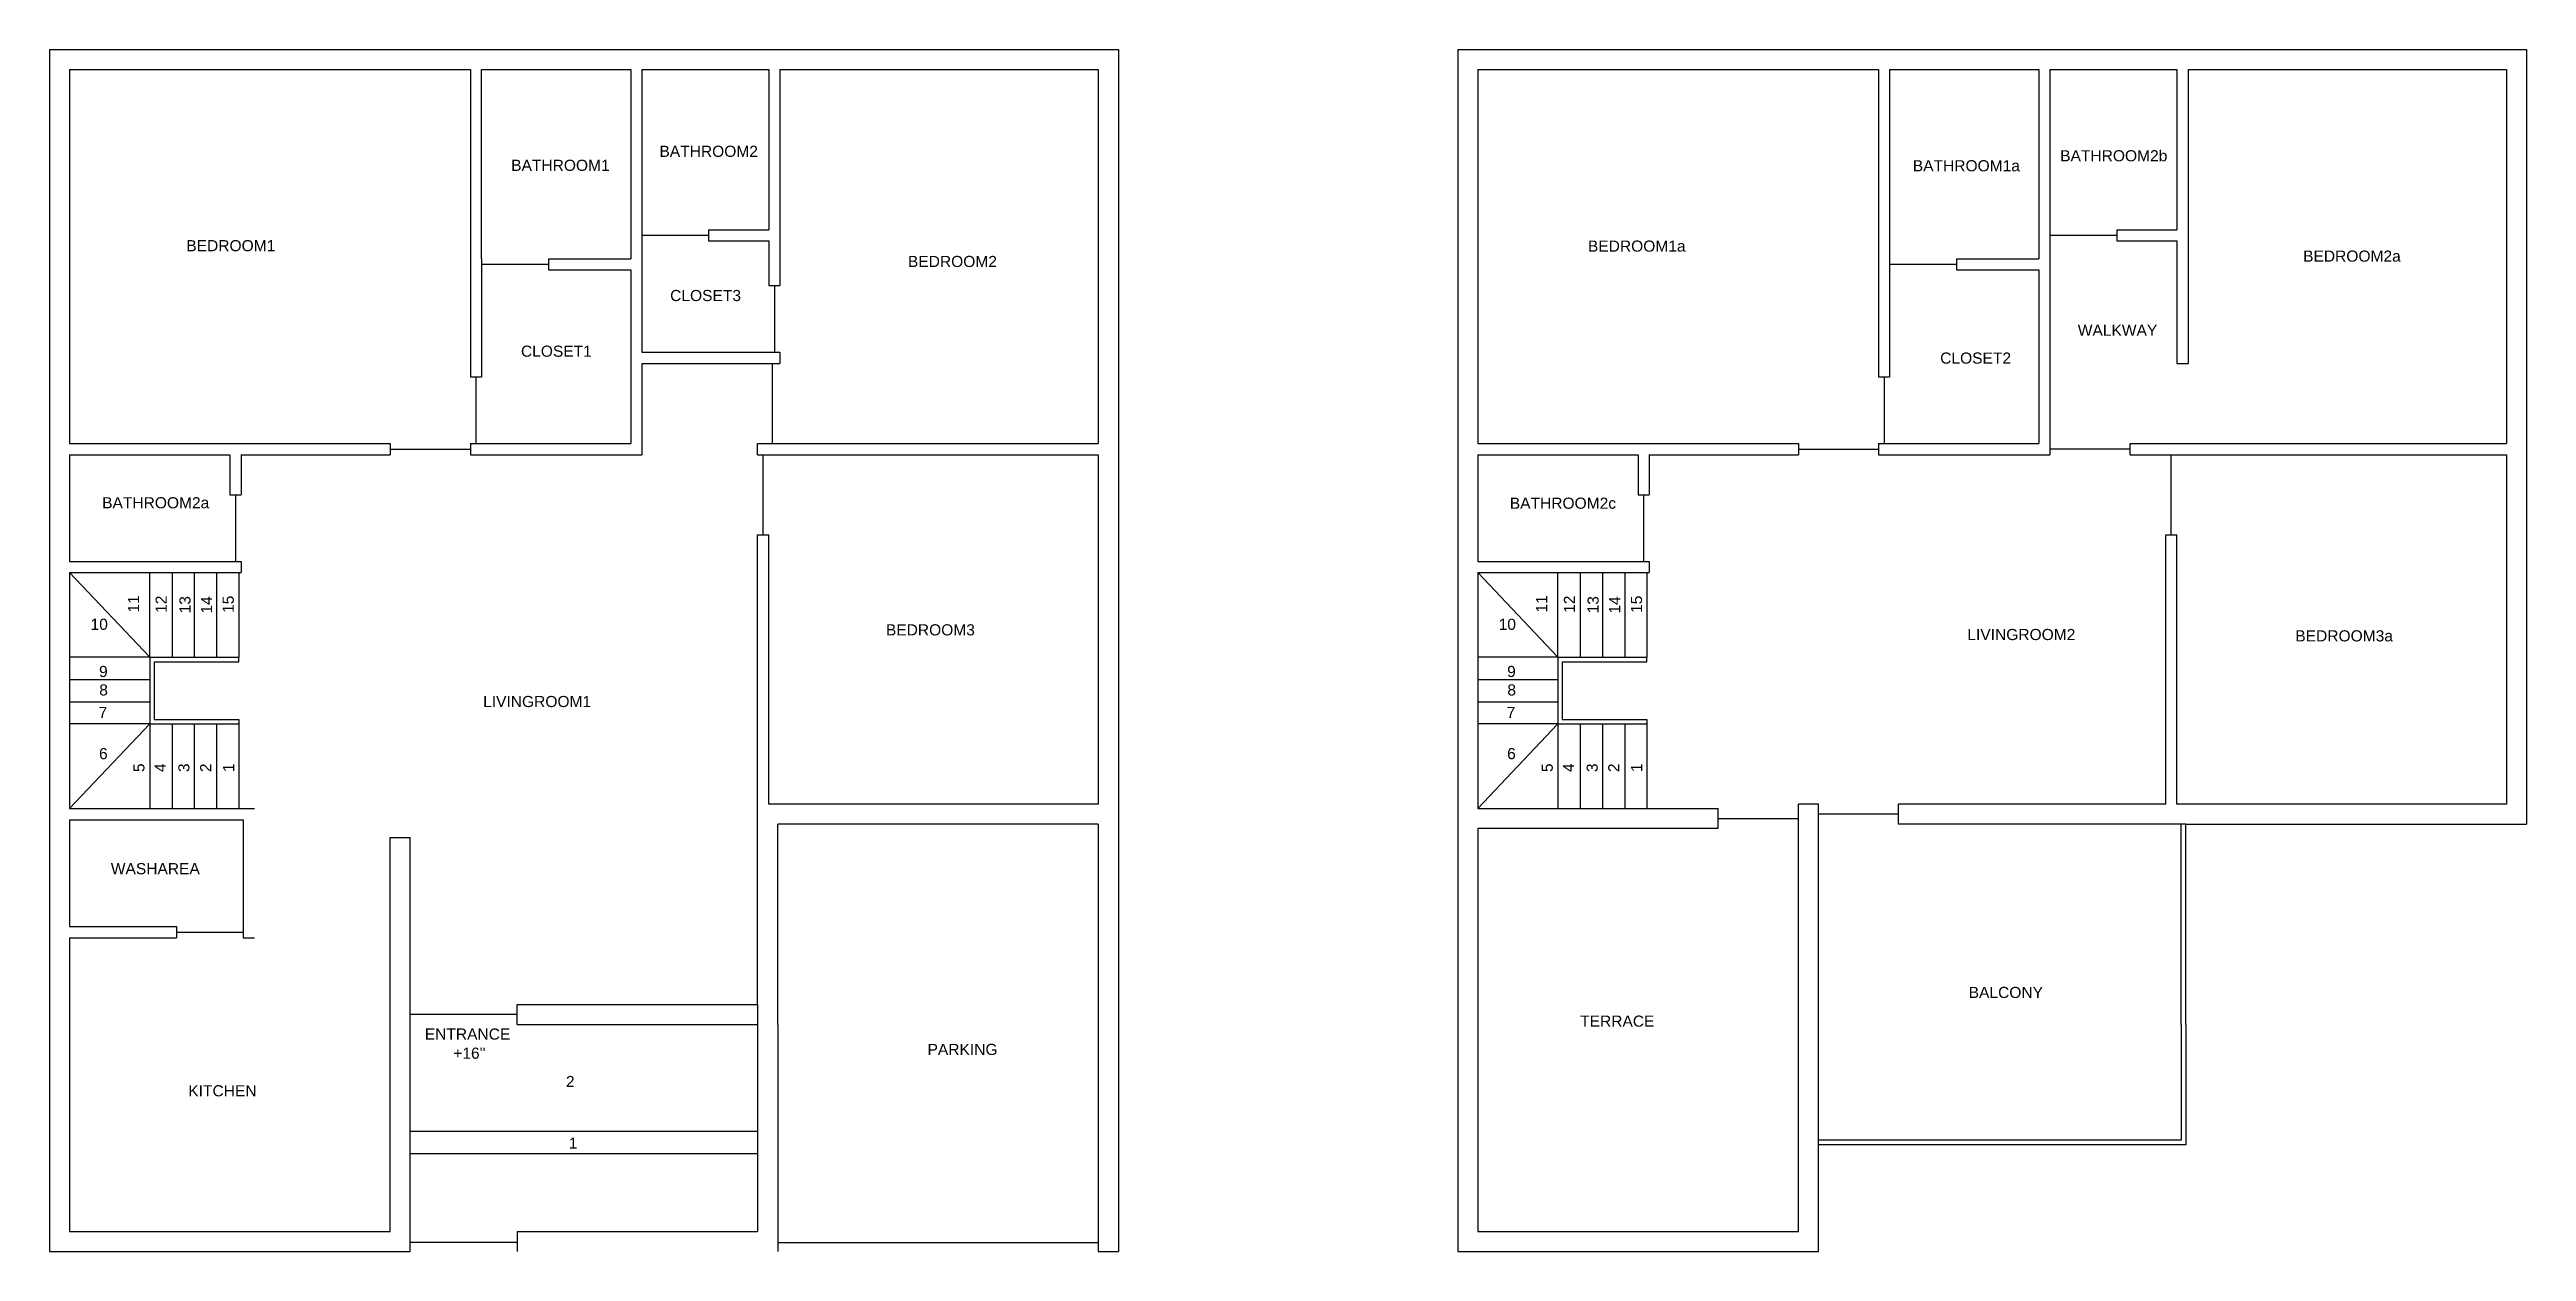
# Model space of a CAD drawing. Header units: inches. Extents: x -32 to 1080, y -523 to 17.
import ezdxf

# ---------------------------------------------------------------- set-up
doc = ezdxf.new("R2010")
doc.units = ezdxf.units.IN
doc.header["$MEASUREMENT"] = 0
for name, color, linetype in [('Balcony', 7, 'Continuous'), ('BathRoom1', 7, 'Continuous'), ('BathRoom1a', 7, 'Continuous'), ('BathRoom2', 7, 'Continuous'), ('BathRoom2a', 7, 'Continuous'), ('BathRoom2b', 7, 'Continuous'), ('BathRoom2c', 7, 'Continuous'), ('BedRoom1', 7, 'Continuous'), ('BedRoom2', 7, 'Continuous'), ('BedRoom2a', 7, 'Continuous'), ('BedRoom3', 7, 'Continuous'), ('BedRoom3a', 7, 'Continuous'), ('Boundary', 7, 'Continuous'), ('Closet1', 7, 'Continuous'), ('Closet2', 7, 'Continuous'), ('Closet3', 7, 'Continuous'), ('Door2.6fD.Panel', 7, 'Continuous'), ('Door3fD.Panel', 7, 'Continuous'), ('Door4fD.Panel', 7, 'Continuous'), ('Entrance_Staircase', 7, 'Continuous'), ('Kitchen', 7, 'Continuous'), ('LivingRoom1', 7, 'Continuous'), ('LivingRoom2', 7, 'Continuous'), ('Main_gate', 7, 'Continuous'), ('Parking', 7, 'Continuous'), ('Staircase', 7, 'Continuous'), ('Staircase_innerwall', 7, 'Continuous'), ('Staircase_outertwall', 7, 'Continuous'), ('Terrace', 7, 'Continuous'), ('Walkway', 7, 'Continuous'), ('WashArea', 7, 'Continuous')]:
    doc.layers.add(name, color=color, linetype=linetype)
doc.styles.get("Standard").update_dxf_attribs({"font": 'Arial.ttf'})

msp = doc.modelspace()

# ---------------------------------------------------------------- linework, layer by layer
at = {"layer": 'Balcony'}
for p, q in [((762.3, -475.3), (762.3, -322.3)), ((798.3, -331.3), (798.3, -322.3)), ((927.3, -331.3), (798.3, -331.3)), ((925.3, -421.3), (925.3, -331.3)), ((927.3, -421.3), (927.3, -331.3)), ((925.3, -421.3), (925.3, -473.3)), ((927.3, -421.3), (927.3, -475.3)), ((925.3, -473.3), (762.3, -473.3)), ((927.3, -475.3), (762.3, -475.3))]:
    msp.add_line(p, q, dxfattribs=at)
at = {"layer": 'BathRoom1'}
for p, q in [((161.9, 7.7), (228.9, 7.7)), ((161.9, -77.3), (161.9, 7.7)), ((228.9, 7.7), (228.9, -77.3)), ((191.9, -77.3), (228.9, -77.3))]:
    msp.add_line(p, q, dxfattribs=at)
at = {"layer": 'BathRoom1a'}
for p, q in [((609.3, 7.7), (789.3, 7.7)), ((609.3, 7.7), (609.3, -160.3)), ((789.3, 7.7), (789.3, -130.3)), ((794.3, 7.7), (861.3, 7.7)), ((794.3, 7.7), (794.3, -77.3)), ((861.3, 7.7), (861.3, -77.3)), ((824.3, -77.3), (861.3, -77.3)), ((609.3, -160.3), (753.3, -160.3)), ((753.3, -160.3), (753.3, -165.3))]:
    msp.add_line(p, q, dxfattribs=at)
at = {"layer": 'BathRoom2'}
for p, q in [((233.9, 7.7), (233.9, -69.3)), ((233.9, 7.7), (290.9, 7.7)), ((290.9, 7.7), (290.9, -64.3)), ((263.9, -64.3), (290.9, -64.3))]:
    msp.add_line(p, q, dxfattribs=at)
at = {"layer": 'BathRoom2a'}
for p, q in [((-23.1, -165.3), (48.9, -165.3)), ((-23.1, -165.3), (-23.1, -213.3)), ((48.9, -165.3), (48.9, -183.3)), ((53.9, -165.3), (53.9, -183.3)), ((48.9, -183.3), (53.9, -183.3)), ((-23.1, -213.3), (53.9, -213.3))]:
    msp.add_line(p, q, dxfattribs=at)
at = {"layer": 'BathRoom2b'}
for p, q in [((866.3, 7.7), (923.3, 7.7)), ((866.3, 7.7), (866.3, -69.3)), ((923.3, 7.7), (923.3, -64.3)), ((896.3, -64.3), (923.3, -64.3)), ((896.3, -64.3), (896.3, -69.3)), ((53.9, -213.3), (53.9, -218.3))]:
    msp.add_line(p, q, dxfattribs=at)
at = {"layer": 'BathRoom2c'}
for p, q in [((609.3, -165.3), (681.3, -165.3)), ((609.3, -165.3), (609.3, -213.3)), ((681.3, -165.3), (681.3, -183.3)), ((686.3, -165.3), (686.3, -183.3)), ((681.3, -183.3), (686.3, -183.3)), ((609.3, -213.3), (686.3, -213.3)), ((686.3, -213.3), (686.3, -218.3))]:
    msp.add_line(p, q, dxfattribs=at)
at = {"layer": 'BedRoom1'}
for p, q in [((-23.1, 7.7), (-23.1, -160.3)), ((-23.1, 7.7), (156.9, 7.7)), ((156.9, 7.7), (156.9, -130.3)), ((156.9, -130.3), (161.9, -130.3)), ((-23.1, -160.3), (120.9, -160.3)), ((120.9, -160.3), (120.9, -165.3)), ((156.9, -160.3), (156.9, -165.3))]:
    msp.add_line(p, q, dxfattribs=at)
at = {"layer": 'BedRoom2'}
for p, q in [((295.9, 7.7), (295.9, -89.3)), ((295.9, 7.7), (438.9, 7.7)), ((438.9, 7.7), (438.9, -160.3)), ((233.9, -124.3), (295.9, -124.3)), ((233.9, -124.3), (233.9, -165.3)), ((285.9, -160.3), (438.9, -160.3)), ((285.9, -165.3), (285.9, -160.3))]:
    msp.add_line(p, q, dxfattribs=at)
at = {"layer": 'BedRoom2a'}
for p, q in [((928.3, 7.7), (1071.3, 7.7)), ((928.3, 7.7), (928.3, -124.3)), ((1071.3, 7.7), (1071.3, -160.3)), ((923.3, -124.3), (928.3, -124.3)), ((902.3, -160.3), (1071.3, -160.3))]:
    msp.add_line(p, q, dxfattribs=at)
at = {"layer": 'BedRoom3'}
for p, q in [((285.9, -165.3), (438.9, -165.3)), ((438.9, -165.3), (438.9, -322.3)), ((285.9, -201.3), (290.9, -201.3)), ((290.9, -322.3), (290.9, -201.3)), ((438.9, -322.3), (290.9, -322.3))]:
    msp.add_line(p, q, dxfattribs=at)
at = {"layer": 'BedRoom3a'}
for p, q in [((902.3, -165.3), (1071.3, -165.3)), ((1071.3, -165.3), (1071.3, -322.3)), ((918.3, -201.3), (923.3, -201.3)), ((923.3, -322.3), (923.3, -201.3)), ((1071.3, -322.3), (923.3, -322.3))]:
    msp.add_line(p, q, dxfattribs=at)
at = {"layer": 'Boundary'}
for p, q in [((-32.1, 16.7), (447.9, 16.7)), ((-32.1, 16.7), (-32.1, -523.3)), ((447.9, 16.7), (447.9, -331.3)), ((600.3, 16.7), (1080.3, 16.7)), ((600.3, 16.7), (600.3, -523.3)), ((1080.3, 16.7), (1080.3, -331.3)), ((927.3, -331.3), (1080.3, -331.3)), ((762.3, -523.3), (762.3, -475.3)), ((-32.1, -523.3), (129.9, -523.3)), ((438.9, -523.3), (447.9, -523.3)), ((600.3, -523.3), (762.3, -523.3))]:
    msp.add_line(p, q, dxfattribs=at)
at = {"layer": 'Closet1'}
for p, q in [((161.9, -77.3), (161.9, -130.3)), ((191.9, -77.3), (191.9, -82.3)), ((191.9, -82.3), (228.9, -82.3)), ((228.9, -82.3), (228.9, -160.3)), ((290.9, -89.3), (295.9, -89.3)), ((295.9, -119.3), (295.9, -124.3)), ((156.9, -160.3), (228.9, -160.3))]:
    msp.add_line(p, q, dxfattribs=at)
at = {"layer": 'Closet2'}
for p, q in [((794.3, -77.3), (794.3, -130.3)), ((824.3, -77.3), (824.3, -82.3)), ((824.3, -82.3), (861.3, -82.3)), ((861.3, -82.3), (861.3, -160.3)), ((789.3, -160.3), (861.3, -160.3))]:
    msp.add_line(p, q, dxfattribs=at)
at = {"layer": 'Closet3'}
for p, q in [((263.9, -64.3), (263.9, -69.3)), ((233.9, -69.3), (233.9, -119.3)), ((263.9, -69.3), (290.9, -69.3)), ((290.9, -69.3), (290.9, -89.3)), ((233.9, -119.3), (295.9, -119.3)), ((789.3, -130.3), (794.3, -130.3)), ((789.3, -160.3), (789.3, -165.3))]:
    msp.add_line(p, q, dxfattribs=at)
at = {"layer": 'Door2.6fD.Panel'}
for p, q in [((263.9, -66.8), (233.9, -66.8)), ((896.3, -66.8), (866.3, -66.8)), ((191.9, -79.8), (161.9, -79.8)), ((824.3, -79.8), (794.3, -79.8)), ((293.4, -89.3), (293.4, -119.3)), ((159.4, -130.3), (159.4, -160.3)), ((791.8, -130.3), (791.8, -160.3)), ((51.4, -183.3), (51.4, -213.3)), ((683.8, -183.3), (683.8, -213.3)), ((24.9, -379.8), (54.9, -379.8))]:
    msp.add_line(p, q, dxfattribs=at)
at = {"layer": 'Door3fD.Panel'}
for p, q in [((292.4, -124.3), (292.4, -160.3)), ((120.9, -162.8), (156.9, -162.8)), ((288.4, -201.3), (288.4, -165.3)), ((753.3, -162.8), (789.3, -162.8)), ((902.3, -162.8), (866.3, -162.8)), ((920.8, -201.3), (920.8, -165.3)), ((717.3, -328.8), (753.3, -328.8)), ((798.3, -326.8), (762.3, -326.8))]:
    msp.add_line(p, q, dxfattribs=at)
at = {"layer": 'Door4fD.Panel'}
for p, q in [((177.9, -416.8), (129.9, -416.8)), ((177.9, -519.3), (129.9, -519.3))]:
    msp.add_line(p, q, dxfattribs=at)
at = {"layer": 'Entrance_Staircase'}
for p, q in [((129.9, -523.3), (129.9, -412.4)), ((177.9, -421.3), (177.9, -412.3)), ((177.9, -421.3), (285.9, -421.3)), ((285.9, -412.3), (285.9, -514.3)), ((129.9, -469.3), (285.9, -469.3)), ((129.9, -479.3), (285.9, -479.3)), ((177.9, -514.3), (285.9, -514.3)), ((177.9, -514.3), (177.9, -523.3))]:
    msp.add_line(p, q, dxfattribs=at)
at = {"layer": 'Kitchen'}
for p, q in [((120.9, -421.3), (120.9, -337.3)), ((-23.1, -382.3), (24.9, -382.3)), ((-23.1, -382.3), (-23.1, -514.3)), ((54.9, -382.3), (59.9, -382.3)), ((120.9, -514.3), (120.9, -412.3)), ((-23.1, -514.3), (120.9, -514.3))]:
    msp.add_line(p, q, dxfattribs=at)
at = {"layer": 'LivingRoom1'}
for p, q in [((53.9, -165.3), (120.9, -165.3)), ((156.9, -165.3), (233.9, -165.3)), ((285.9, -322.3), (285.9, -201.3)), ((285.9, -412.3), (285.9, -322.3)), ((120.9, -337.3), (129.9, -337.3)), ((129.9, -412.4), (129.9, -337.3)), ((177.9, -412.3), (285.9, -412.3))]:
    msp.add_line(p, q, dxfattribs=at)
at = {"layer": 'LivingRoom2'}
for p, q in [((686.3, -165.3), (753.3, -165.3)), ((789.3, -165.3), (866.3, -165.3)), ((918.3, -322.3), (918.3, -201.3)), ((762.3, -322.3), (753.3, -322.3)), ((918.3, -322.3), (798.3, -322.3))]:
    msp.add_line(p, q, dxfattribs=at)
at = {"layer": 'Main_gate'}
msp.add_line((294.9, -519.3), (438.9, -519.3), dxfattribs=at)
at = {"layer": 'Parking'}
for p, q in [((294.9, -421.3), (294.9, -331.3)), ((438.9, -331.3), (294.9, -331.3)), ((438.9, -331.3), (438.9, -523.3)), ((447.9, -331.3), (447.9, -523.3)), ((294.9, -421.3), (294.9, -523.3))]:
    msp.add_line(p, q, dxfattribs=at)
at = {"layer": 'Staircase'}
for p, q in [((-23.1, -218.3), (12.9, -256.3)), ((12.9, -256.3), (12.9, -218.3)), ((22.9, -218.3), (22.9, -256.3)), ((32.9, -218.3), (32.9, -256.3)), ((42.9, -218.3), (42.9, -256.3)), ((52.9, -218.3), (52.9, -256.3)), ((609.3, -218.3), (645.3, -256.3)), ((645.3, -256.3), (645.3, -218.3)), ((655.3, -218.3), (655.3, -256.3)), ((665.3, -218.3), (665.3, -256.3)), ((675.3, -218.3), (675.3, -256.3)), ((685.3, -218.3), (685.3, -256.3)), ((12.9, -256.3), (-23.1, -256.3)), ((-23.1, -266.3), (12.9, -266.3)), ((645.3, -256.3), (609.3, -256.3)), ((609.3, -266.3), (645.3, -266.3)), ((-23.1, -276.3), (12.9, -276.3)), ((609.3, -276.3), (645.3, -276.3)), ((12.9, -286.3), (-23.1, -324.3)), ((12.9, -286.3), (-23.1, -286.3)), ((-23.1, -286.3), (-23.1, -286.3)), ((12.9, -286.3), (12.9, -324.3)), ((22.9, -286.3), (22.9, -324.3)), ((32.9, -286.3), (32.9, -324.3)), ((42.9, -286.3), (42.9, -324.3)), ((52.9, -286.3), (52.9, -324.3)), ((645.3, -286.3), (609.3, -324.3)), ((645.3, -286.3), (609.3, -286.3)), ((645.3, -286.3), (645.3, -324.3)), ((655.3, -286.3), (655.3, -324.3)), ((665.3, -286.3), (665.3, -324.3)), ((675.3, -286.3), (675.3, -324.3)), ((685.3, -286.3), (685.3, -324.3))]:
    msp.add_line(p, q, dxfattribs=at)
at = {"layer": 'Staircase_innerwall'}
for p, q in [((12.9, -256.3), (12.9, -286.3)), ((12.9, -256.3), (52.9, -256.3)), ((14.9, -258.3), (52.9, -258.3)), ((14.9, -258.3), (14.9, -284.3)), ((52.9, -258.3), (52.9, -256.3)), ((645.3, -256.3), (645.3, -286.3)), ((645.3, -256.3), (685.3, -256.3)), ((647.3, -258.3), (647.3, -284.3)), ((647.3, -258.3), (685.3, -258.3)), ((685.3, -258.3), (685.3, -256.3)), ((12.9, -286.3), (52.9, -286.3)), ((14.9, -284.3), (52.9, -284.3)), ((52.9, -284.3), (52.9, -286.3)), ((645.3, -286.3), (685.3, -286.3)), ((647.3, -284.3), (685.3, -284.3)), ((685.3, -284.3), (685.3, -286.3))]:
    msp.add_line(p, q, dxfattribs=at)
at = {"layer": 'Staircase_outertwall'}
for p, q in [((-23.1, -218.3), (53.9, -218.3)), ((-23.1, -218.3), (-23.1, -324.3)), ((609.3, -218.3), (686.3, -218.3)), ((609.3, -218.3), (609.3, -324.3)), ((-23.1, -324.3), (59.9, -324.3)), ((609.3, -324.3), (717.3, -324.3)), ((717.3, -333.3), (717.3, -324.3))]:
    msp.add_line(p, q, dxfattribs=at)
at = {"layer": 'Terrace'}
for p, q in [((753.3, -514.3), (753.3, -322.3)), ((609.3, -333.3), (609.3, -514.3)), ((717.3, -333.3), (609.3, -333.3)), ((609.3, -514.3), (753.3, -514.3))]:
    msp.add_line(p, q, dxfattribs=at)
at = {"layer": 'Walkway'}
for p, q in [((866.3, -69.3), (866.3, -165.3)), ((896.3, -69.3), (923.3, -69.3)), ((923.3, -69.3), (923.3, -124.3)), ((902.3, -165.3), (902.3, -160.3))]:
    msp.add_line(p, q, dxfattribs=at)
at = {"layer": 'WashArea'}
for p, q in [((-23.1, -329.3), (54.9, -329.3)), ((-23.1, -329.3), (-23.1, -377.3)), ((54.9, -329.3), (54.9, -382.3)), ((-23.1, -377.3), (24.9, -377.3)), ((24.9, -377.3), (24.9, -382.3))]:
    msp.add_line(p, q, dxfattribs=at)

# ---------------------------------------------------------------- texts
at = {"layer": 'Balcony', "insert": (829.8, -404.4), "char_height": 5, "width": 33.942, "attachment_point": 1}
msp.add_mtext('BALCONY', dxfattribs=at)
at = {"layer": 'BathRoom1', "insert": (175.2, -32.8), "char_height": 5, "width": 33.801, "attachment_point": 1}
msp.add_mtext('BATHROOM1', dxfattribs=at)
at = {"layer": 'BathRoom1a', "char_height": 5, "attachment_point": 1}
for s, insert, width in [('BATHROOM1a', (804.7, -33), 46.327), ('BEDROOM1a', (658.8, -69.1), 42.538)]:
    msp.add_mtext(s, dxfattribs=dict(at, insert=insert, width=width))
at = {"layer": 'BathRoom2', "insert": (241.8, -26.5), "char_height": 5, "width": 33.942, "attachment_point": 1}
msp.add_mtext('BATHROOM2', dxfattribs=at)
at = {"layer": 'BathRoom2a', "insert": (-8.5, -184.4), "char_height": 5, "width": 33.942, "attachment_point": 1}
msp.add_mtext('BATHROOM2a', dxfattribs=at)
at = {"layer": 'BathRoom2b', "insert": (870.9, -28.5), "char_height": 5, "width": 33.942, "attachment_point": 1}
msp.add_mtext('BATHROOM2b', dxfattribs=at)
at = {"layer": 'BathRoom2c', "insert": (623.7, -184.6), "char_height": 5, "width": 33.942, "attachment_point": 1}
msp.add_mtext('BATHROOM2c', dxfattribs=at)
at = {"layer": 'BedRoom1', "insert": (29.3, -68.9), "char_height": 5, "width": 33.942, "attachment_point": 1}
msp.add_mtext('BEDROOM1', dxfattribs=at)
at = {"layer": 'BedRoom2', "insert": (353.4, -76), "char_height": 5, "width": 33.942, "attachment_point": 1}
msp.add_mtext('BEDROOM2', dxfattribs=at)
at = {"layer": 'BedRoom2a', "insert": (980, -73.6), "char_height": 5, "width": 33.942, "attachment_point": 1}
msp.add_mtext('BEDROOM2a', dxfattribs=at)
at = {"layer": 'BedRoom3', "insert": (343.5, -241.5), "char_height": 5, "width": 33.942, "attachment_point": 1}
msp.add_mtext('BEDROOM3', dxfattribs=at)
at = {"layer": 'BedRoom3a', "insert": (976.5, -244.2), "char_height": 5, "width": 33.942, "attachment_point": 1}
msp.add_mtext('BEDROOM3a', dxfattribs=at)
at = {"layer": 'Closet1', "insert": (179.6, -116.3), "char_height": 5, "width": 33.942, "attachment_point": 1}
msp.add_mtext('CLOSET1', dxfattribs=at)
at = {"layer": 'Closet2', "insert": (817, -119.4), "char_height": 5, "width": 33.942, "attachment_point": 1}
msp.add_mtext('CLOSET2', dxfattribs=at)
at = {"layer": 'Closet3', "insert": (246.6, -91.3), "char_height": 5, "width": 33.942, "attachment_point": 1}
msp.add_mtext('CLOSET3', dxfattribs=at)
at = {"layer": 'Entrance_Staircase', "char_height": 5, "width": 33.942, "attachment_point": 1}
for s, insert in [('ENTRANCE', (136.4, -423.1)), ("+16''", (149.2, -431.7)), ('2', (199.8, -444.4)), ('1', (201.1, -472.1))]:
    msp.add_mtext(s, dxfattribs=dict(at, insert=insert))
at = {"layer": 'Kitchen', "insert": (30.2, -448.6), "char_height": 5, "width": 33.942, "attachment_point": 1}
msp.add_mtext('KITCHEN', dxfattribs=at)
at = {"layer": 'LivingRoom1', "insert": (162.6, -273.7), "char_height": 5, "width": 33.942, "attachment_point": 1}
msp.add_mtext('LIVINGROOM1', dxfattribs=at)
at = {"layer": 'LivingRoom2', "insert": (829.2, -243.6), "char_height": 5, "width": 33.942, "attachment_point": 1}
msp.add_mtext('LIVINGROOM2', dxfattribs=at)
at = {"layer": 'Parking', "insert": (362.2, -430), "char_height": 5, "width": 33.942, "attachment_point": 1}
msp.add_mtext('PARKING', dxfattribs=at)
at = {"layer": 'Staircase', "char_height": 5, "width": 33.942, "attachment_point": 1, "rotation": 90}
for s, insert in [('11', (3.1, -236.2)), ('12', (15.5, -236.4)), ('13', (26.2, -236.6)), ('14', (35.9, -236.7)), ('15', (45.6, -236.4)), ('11', (635.5, -236.2)), ('12', (648, -236.4)), ('13', (658.6, -236.6)), ('14', (668.3, -236.7)), ('15', (678.1, -236.4)), ('5', (5.5, -307.9)), ('4', (15.1, -307.9)), ('3', (25.7, -307.9)), ('2', (35.5, -307.9)), ('1', (45.8, -307.9)), ('5', (638, -307.9)), ('4', (647.6, -307.9)), ('3', (658.2, -307.9)), ('2', (667.9, -307.9)), ('1', (678.2, -307.9))]:
    msp.add_mtext(s, dxfattribs=dict(at, insert=insert))
at = {"layer": 'Staircase', "char_height": 5, "width": 33.942, "attachment_point": 1}
for s, insert in [('10', (-13.7, -239)), ('10', (618.7, -239)), ('9', (-9.9, -260.2)), ('9', (622.5, -260.2)), ('8', (-9.8, -268.5)), ('8', (622.6, -268.5)), ('7', (-10.1, -278.6)), ('7', (622.3, -278.6)), ('6', (-9.9, -297.1)), ('6', (622.5, -297.1))]:
    msp.add_mtext(s, dxfattribs=dict(at, insert=insert))
at = {"layer": 'Terrace', "insert": (655.3, -417.3), "char_height": 5, "width": 33.942, "attachment_point": 1}
msp.add_mtext('TERRACE', dxfattribs=at)
at = {"layer": 'Walkway', "insert": (878.8, -106.9), "char_height": 5, "width": 33.942, "attachment_point": 1}
msp.add_mtext('WALKWAY', dxfattribs=at)
at = {"layer": 'WashArea', "insert": (-4.6, -348.8), "char_height": 5, "width": 33.942, "attachment_point": 1}
msp.add_mtext('WASHAREA', dxfattribs=at)

doc.saveas('drawing.dxf')
